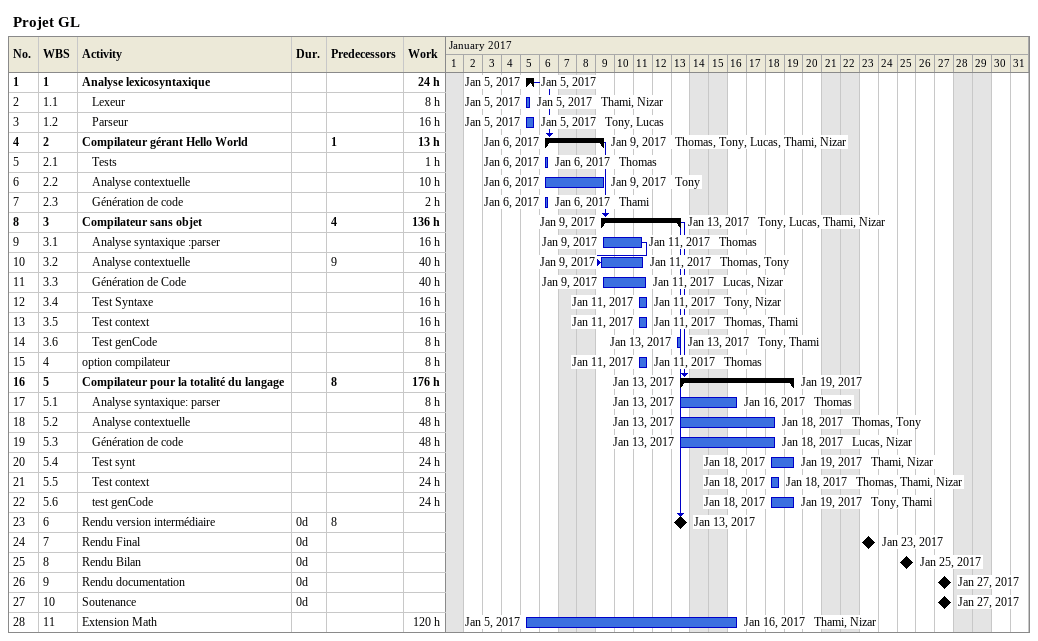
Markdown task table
Projet GL

| ID | WBS | Task | Duration | Start | Finish | Predecessors | Resources | Work (h) |
|---|---|---|---|---|---|---|---|---|
| 1 | 1 | **Analyse lexicosyntaxique** |  | 2017-01-05 | 2017-01-05 |  |  | 24 |
| 2 | 1.1 | Lexeur |  | 2017-01-05 | 2017-01-05 |  | Thami, Nizar | 8 |
| 3 | 1.2 | Parseur |  | 2017-01-05 | 2017-01-05 |  | Tony, Lucas | 16 |
| 4 | 2 | **Compilateur gérant Hello World** |  | 2017-01-06 | 2017-01-09 | 1 | Thomas, Tony, Lucas, Thami, Nizar | 13 |
| 5 | 2.1 | Tests |  | 2017-01-06 | 2017-01-06 |  | Thomas | 1 |
| 6 | 2.2 | Analyse contextuelle |  | 2017-01-06 | 2017-01-09 |  | Tony | 10 |
| 7 | 2.3 | Génération de code |  | 2017-01-06 | 2017-01-06 |  | Thami | 2 |
| 8 | 3 | **Compilateur sans objet** |  | 2017-01-09 | 2017-01-13 | 4 | Tony, Lucas, Thami, Nizar | 136 |
| 9 | 3.1 | Analyse syntaxique :parser |  | 2017-01-09 | 2017-01-11 |  | Thomas | 16 |
| 10 | 3.2 | Analyse contextuelle |  | 2017-01-09 | 2017-01-11 | 9 | Thomas, Tony | 40 |
| 11 | 3.3 | Génération de Code |  | 2017-01-09 | 2017-01-11 |  | Lucas, Nizar | 40 |
| 12 | 3.4 | Test Syntaxe |  | 2017-01-11 | 2017-01-11 |  | Tony, Nizar | 16 |
| 13 | 3.5 | Test context |  | 2017-01-11 | 2017-01-11 |  | Thomas, Thami | 16 |
| 14 | 3.6 | Test genCode |  | 2017-01-13 | 2017-01-13 |  | Tony, Thami | 8 |
| 15 | 4 | option compilateur |  | 2017-01-11 | 2017-01-11 |  | Thomas | 8 |
| 16 | 5 | **Compilateur pour la totalité du langage** |  | 2017-01-13 | 2017-01-19 | 8 |  | 176 |
| 17 | 5.1 | Analyse syntaxique: parser |  | 2017-01-13 | 2017-01-16 |  | Thomas | 8 |
| 18 | 5.2 | Analyse contextuelle |  | 2017-01-13 | 2017-01-18 |  | Thomas, Tony | 48 |
| 19 | 5.3 | Génération de code |  | 2017-01-13 | 2017-01-18 |  | Lucas, Nizar | 48 |
| 20 | 5.4 | Test synt |  | 2017-01-18 | 2017-01-19 |  | Thami, Nizar | 24 |
| 21 | 5.5 | Test context |  | 2017-01-18 | 2017-01-18 |  | Thomas, Thami, Nizar | 24 |
| 22 | 5.6 | test genCode |  | 2017-01-18 | 2017-01-19 |  | Tony, Thami | 24 |
| 23 | 6 | Rendu version intermédiaire | 0d | 2017-01-13 | 2017-01-13 | 8 |  |  |
| 24 | 7 | Rendu Final | 0d | 2017-01-23 | 2017-01-23 |  |  |  |
| 25 | 8 | Rendu Bilan | 0d | 2017-01-25 | 2017-01-25 |  |  |  |
| 26 | 9 | Rendu documentation | 0d | 2017-01-27 | 2017-01-27 |  |  |  |
| 27 | 10 | Soutenance | 0d | 2017-01-27 | 2017-01-27 |  |  |  |
| 28 | 11 | Extension Math |  | 2017-01-05 | 2017-01-16 |  | Thami, Nizar | 120 |
